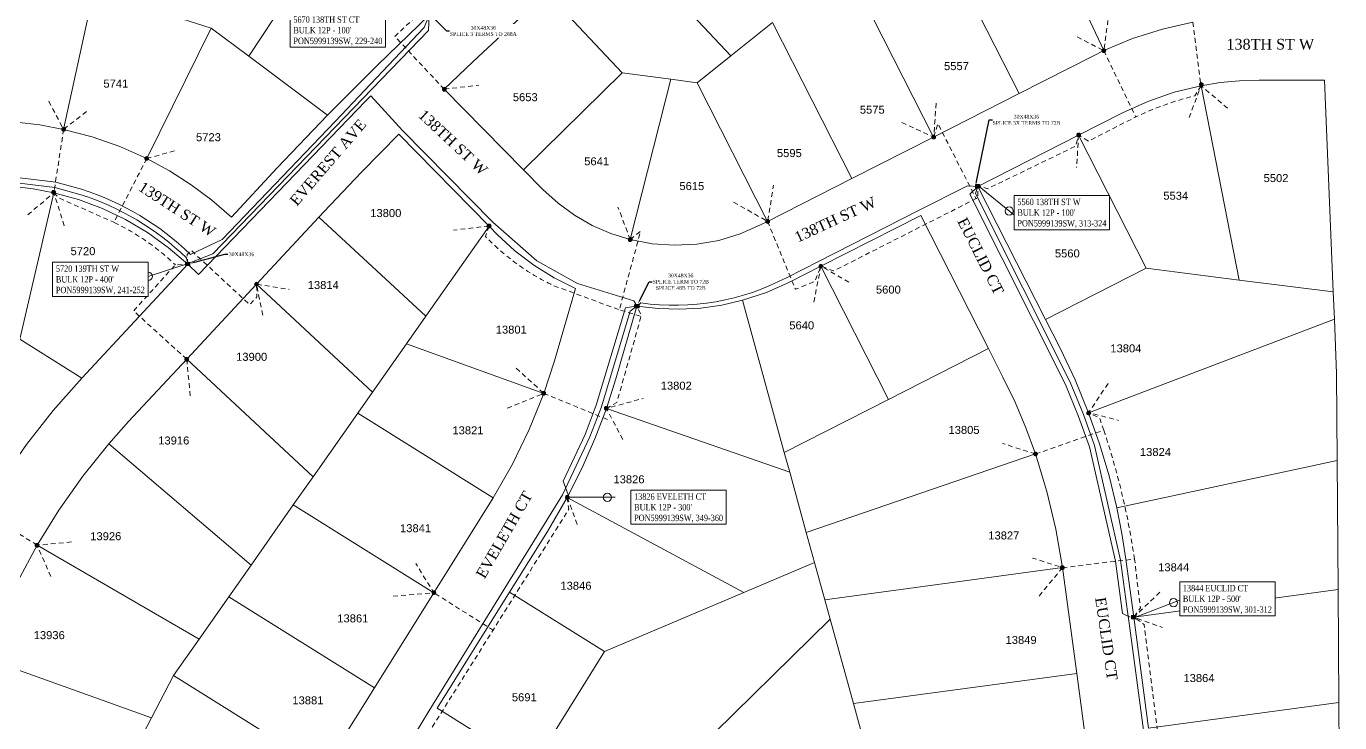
# Model space of a CAD drawing. Header units: feet. Extents: x 865220 to 2843873, y -2240498 to 972474.
# Drawn here: x 2837220 to 2838451, y 966491 to 967143 of the extents above; entities that cross this region are included whole.
import ezdxf
from ezdxf import colors
from ezdxf.entities.mleader import LeaderData, LeaderLine
from ezdxf.enums import TextEntityAlignment as Align
from ezdxf.lldxf.tags import DXFTag
from ezdxf.math import Vec2, Vec3

# ---------------------------------------------------------------- set-up
doc = ezdxf.new("R2010")
doc.units = ezdxf.units.FT
doc.header["$LTSCALE"] = 0.015
doc.header["$MEASUREMENT"] = 0
doc.linetypes.add('DASHED', pattern=[5, 3, -2])
doc.layers.get('0').update_dxf_attribs({"lineweight": 5})
for name, color, linetype, lineweight in [('144B', 112, '144B', 5), ('288A', 112, '288A', 5), ('48B', 112, '48B', 5), ('Dakota County Addresses', 7, 'Continuous', 5), ('Dakota County Parcels', 7, 'Continuous', 5), ('DETAIL', 7, 'Continuous', 5), ('DROP BURIED', 7, 'DASHED', 5), ('RUNNING LINE (UNDERGROUND)', 10, 'Continuous', 5), ('STREET NAME', 7, 'Continuous', 5), ('TAIL', 1, 'MST', 5), ('TELEPHONE STRUCT-PROP', 6, 'Continuous', 5), ('TERMINALS', 7, 'Continuous', 5)]:
    doc.layers.add(name, color=color, linetype=linetype, lineweight=lineweight)
doc.styles.add('Dimensions 100', font='arial.ttf')
doc.styles.add('Line', font='txt.shx', dxfattribs={"height": 3})
doc.styles.add('SIMPLEX', font='times.ttf', dxfattribs={"width": 0.8})
doc.styles.get("Standard").update_dxf_attribs({"font": 'times.ttf'})
doc.styles.add('Utilities', font='arial.ttf', dxfattribs={"height": 2.5})
tags = doc.linetypes.add('144B', pattern='A,80,-5,["144B",Line,S=1.5,R=0,X=0,Y=-1.5],-24', length=109).pattern_tags.tags
tags[6] = DXFTag(74, 10)
tags = doc.linetypes.add('288A', pattern='A,80,-5,["288A",Line,S=1.5,R=0,X=0,Y=-1.5],-24', length=109).pattern_tags.tags
tags[6] = DXFTag(74, 10)
tags = doc.linetypes.add('48B', pattern='A,80,-5,["48B",Line,S=1.5,R=0,X=0,Y=-1.5],-20', length=105).pattern_tags.tags
tags[6] = DXFTag(74, 10)
tags = doc.linetypes.add('MST', pattern='A,5,-5,5,-5,["TAIL",Line,S=1.5,R=0,X=0,Y=-1.5],-20', length=40).pattern_tags.tags
tags[10] = DXFTag(74, 10)

# ---------------------------------------------------------------- blocks, each defined once
blk = doc.blocks.new('ACMAP_ANN_TEMPLATE_Dakota County Addresses')
at = {"layer": 'Dakota County Addresses', "style": 'Dimensions 100'}
blk.add_attdef('DakotaCountyAddress', text='', height=50, dxfattribs=at).set_placement((0, 0), align=Align.CENTER)
blk = doc.blocks.new('NEW HH')
at = {"ltscale": 40, "true_color": 0xffffff}
h = blk.add_hatch(color=7, dxfattribs=at)
h.dxf.hatch_style = 1
h.paths.add_polyline_path([(-0.061, -0.031, 0.414214), (-0.046, -0.046), (0.046, -0.046, 0.414214), (0.061, -0.031), (0.061, 0.031, 0.414214), (0.046, 0.046), (-0.046, 0.046, 0.414214), (-0.061, 0.031)])
at = {"layer": 'RUNNING LINE (UNDERGROUND)', "color": 6, "lineweight": 0, "const_width": 0.005, "flags": 128}
blk.add_lwpolyline([(-0.061, 0.031), (-0.061, -0.031, 0.414214), (-0.046, -0.046), (0.046, -0.046, 0.414214), (0.061, -0.031), (0.061, 0.031, 0.414214), (0.046, 0.046), (-0.046, 0.046, 0.414214)], format="xyb", close=True, dxfattribs=at)
at = {"layer": 'TELEPHONE STRUCT-PROP', "color": 18, "true_color": 0x000000, "style": 'Utilities'}
blk.add_text('HH', height=0.05, dxfattribs=at).set_placement((0, 0), align=Align.MIDDLE_CENTER)
blk = doc.blocks.new('Proposed FlowerPot')
at = {"ltscale": 100, "true_color": 0xffffff}
h = blk.add_hatch(color=7, dxfattribs=at)
h.dxf.hatch_style = 1
h.paths.add_polyline_path([(0, 0.06, 0.414214), (-0.06, 0, 0.414214), (0, -0.06, 0.414214), (0.06, 0, 0.414214)])
at = {"ltscale": 100}
blk.add_circle((0, 0), 0.0604, dxfattribs=at)
at = {"layer": 'RUNNING LINE (UNDERGROUND)', "color": 6, "lineweight": 0, "const_width": 0.00907, "flags": 128}
blk.add_lwpolyline([(-0.06, 0, -0.414214), (0, 0.06, -0.414214), (0.06, 0, -0.414214), (0, -0.06, -0.414214), (-0.06, 0)], format="xyb", dxfattribs=at)
at = {"color": 18, "linetype": 'ByBlock', "lineweight": -2, "ltscale": 100, "true_color": 0x000000, "style": 'Dimensions 100'}
blk.add_text('F', height=0.0744, dxfattribs=at).set_placement((-0.029, -0.037))
blk = doc.blocks.new('TERMINAL')
at = {"ltscale": 0.5, "flags": 128}
blk.add_lwpolyline([(-0.1, -0.6), (-0.1, 44.8)], dxfattribs=at)
at = {"ltscale": 0.5}
blk.add_circle((-0.1, 37.6), 3.83, dxfattribs=at)

msp = doc.modelspace()

# ---------------------------------------------------------------- linework, layer by layer
at = {"layer": '144B', "lineweight": 5, "ltscale": 100, "flags": 128}
msp.add_lwpolyline([(2835950, 966517.9), (2835941, 966513.2), (2835940.5, 966326.3), (2836132.7, 966324.4), (2836143.7, 966318), (2836154.6, 966324.3), (2836489.2, 966324), (2836493.6, 966319), (2836499.7, 966324.6), (2836552.7, 966329.1), (2836579.1, 966334.7, 0.113758), (2836720.2, 966407, 0.111719), (2836814.4, 966531.3, 0.088552), (2836844.9, 966651.4), (2836846, 966687.5), (2836846.6, 966773.5), (2836848.2, 966848.9, -0.360971), (2837002.7, 967001), (2837022.9, 967001.9), (2837133, 967000.4), (2837187.3, 966999.7), (2837246.6, 966992.4), (2837270.2, 966985.9, -0.117073), (2837370, 966926.4), (2837371.3, 966920.7), (2837381.2, 966911), (2837538, 967073.7), (2837542.9, 967078.4), (2837572.4, 967045.9), (2837657, 966959.9), (2837698.4, 966923.8), (2837736.6, 966902.6), (2837789.4, 966886.1), (2837792.3, 966881), (2837795.7, 966884.3, 0.158222), (2837932.9, 966908.2), (2837962.3, 966923.2), (2838055.9, 966970.8), (2838101.9, 966994.1), (2838111.6, 966993.5), (2838110.7, 966990.7)], format="xyb", dxfattribs=at)
at = {"layer": '288A', "lineweight": 5, "ltscale": 100, "flags": 128}
msp.add_lwpolyline([(2835952.3, 966513.4), (2835946, 966510.2), (2835945.5, 966331.2), (2836134.1, 966329.4), (2836143.7, 966323.8), (2836153.3, 966329.3), (2836491.4, 966329), (2836494, 966326.2), (2836497.5, 966329.5), (2836551.9, 966334.1), (2836578, 966339.6, 0.113689), (2836717, 966410.8, 0.111719), (2836809.8, 966533.4, 0.088473), (2836839.9, 966651.6), (2836841, 966687.6), (2836841.6, 966773.6), (2836843.2, 966849.2, -0.361449), (2837002.3, 967006), (2837022.8, 967006.9), (2837133.1, 967005.4), (2837187.6, 967004.7), (2837247.6, 966997.4), (2837271.6, 966990.7, -0.117554), (2837373.7, 966929.7), (2837403.3, 966943.6), (2837509.3, 967054.3), (2837592.9, 967142.3), (2837597.4, 967153.8), (2837605.1, 967154.5), (2837837.4, 967373.1), (2837837.9, 967379.8), (2837846.2, 967380.8), (2837885.1, 967417.2), (2837983.4, 967509.6), (2838085.4, 967605.1), (2838086.3, 967613.3), (2838095.6, 967616), (2838129.2, 967656, 0.097233), (2838169.9, 967752.9), (2838178.7, 967813.7), (2838184.1, 967842.2), (2838198.9, 967898.5), (2838212.2, 967935.6), (2838276.4, 968072.1), (2838270.3, 968077.7)], format="xyb", dxfattribs=at)
at = {"layer": '48B', "lineweight": 5, "ltscale": 100, "flags": 128}
msp.add_lwpolyline([(2837573.2, 966453.7), (2837572.4, 966461.2), (2837600.7, 966507.2), (2837722.5, 966704.4), (2837748.1, 966758.9), (2837758.8, 966787), (2837785.8, 966876.6), (2837792.2, 966881.1)], dxfattribs=at)
at = {"layer": 'Dakota County Parcels', "lineweight": 5}
for p, q in [((2838136.2, 967320.1), (2838229.7, 967120.7)), ((2838059.6, 967259), (2838150.4, 967080.5)), ((2837428.5, 967115.4), (2837504.8, 967231.6)), ((2837769.7, 967233.3), (2837880.1, 967115.8)), ((2837987.8, 967201.7), (2838070.2, 967039.7)), ((2837254.9, 967046.9), (2837283.3, 967177.2)), ((2837638.5, 967110.1), (2837707.7, 967175.1)), ((2837707.7, 967175.1), (2837778.4, 967100)), ((2837332.7, 967019.6), (2837393.3, 967141.7)), ((2837365.7, 967150.6), (2837393.3, 967141.7)), ((2837393.3, 967141.7), (2837428.5, 967115.4)), ((2837880.1, 967115.8), (2837919.2, 967147)), ((2837919.2, 967147), (2837993.5, 967000.8)), ((2837848.5, 967090.6), (2837880.1, 967115.8)), ((2838150.4, 967080.5), (2838219.9, 967115.9)), ((2838229.7, 967120.7), (2838219.9, 967115.9)), ((2837428.5, 967115.4), (2837502.2, 967060.3)), ((2837638.5, 967110.1), (2837611.6, 967084.5)), ((2837685.9, 967009), (2837778.4, 967100)), ((2837778.4, 967100), (2837823.9, 967093.9)), ((2837785.9, 966943.6), (2837823.9, 967093.9)), ((2837823.9, 967093.9), (2837848.5, 967090.6)), ((2838375.3, 967093.1), (2838436.4, 967093)), ((2838444.7, 966894.5), (2838436.4, 967093)), ((2837611.6, 967084.5), (2837685.9, 967009)), ((2837848.5, 967090.6), (2837914.6, 966960.6)), ((2838070.2, 967039.7), (2838150.4, 967080.5)), ((2838356.5, 966905.7), (2838320.8, 967087.8)), ((2837502.2, 967060.3), (2837455.1, 967010.7)), ((2838206.1, 967041.6), (2838247.1, 967062.4)), ((2837568.9, 967042.4), (2837653.6, 966956.3)), ((2837993.5, 967000.8), (2838070.2, 967039.7)), ((2838111.6, 966993.5), (2838206.1, 967041.6)), ((2838269.5, 966916.8), (2838206.1, 967041.6)), ((2837412.1, 966964.6), (2837455.1, 967010.7)), ((2837685.9, 967009), (2837704.1, 966990.5)), ((2837914.6, 966960.6), (2837993.5, 967000.8)), ((2838111.6, 966993.5), (2838175.1, 966868.7)), ((2837213.8, 966850.4), (2837245.7, 966987.5)), ((2837494.2, 966964.7), (2837499, 966969.9)), ((2837435.6, 966901.8), (2837494.2, 966964.7)), ((2837494.2, 966964.7), (2837594.2, 966871.7)), ((2837594.2, 966871.7), (2837653.6, 966956.3)), ((2837653.6, 966956.3), (2837661.3, 966948.4)), ((2837907.9, 966957.3), (2837914.6, 966960.6)), ((2837964.5, 966918.7), (2838058.1, 966966.3)), ((2838058.1, 966966.3), (2838121.6, 966841.5)), ((2837271.8, 966813.8), (2837371.3, 966920.7)), ((2837935.1, 966903.8), (2837964.5, 966918.7)), ((2837964.5, 966918.7), (2838028, 966793.9)), ((2838175.1, 966868.7), (2838269.5, 966916.8)), ((2838269.5, 966916.8), (2838356.5, 966905.7)), ((2837370.2, 966831.5), (2837435.6, 966901.8)), ((2837435.6, 966901.8), (2837544.3, 966800.6)), ((2837714.8, 966829.9), (2837734.6, 966897.9)), ((2838356.5, 966905.7), (2838444.7, 966894.5)), ((2838445.8, 966869), (2838444.7, 966894.5)), ((2837891, 966886.7), (2837930.2, 966744.2)), ((2837576.1, 966845.9), (2837594.2, 966871.7)), ((2837772.3, 966813), (2837792.2, 966881.1)), ((2838175.1, 966868.7), (2838188.7, 966842)), ((2838215.5, 966781.4), (2838445.8, 966869)), ((2838447.9, 966818.2), (2838445.8, 966869)), ((2837213.8, 966850.4), (2837271.8, 966813.8)), ((2837544.3, 966800.6), (2837576.1, 966845.9)), ((2837576.1, 966845.9), (2837704.8, 966799.5)), ((2838028, 966793.9), (2838121.6, 966841.5)), ((2838121.6, 966841.5), (2838135.2, 966814.8)), ((2837315.7, 966773), (2837370.2, 966831.5)), ((2837370.2, 966831.5), (2837488.6, 966721.3)), ((2837704.8, 966799.5), (2837714.8, 966829.9)), ((2837763.5, 966785.4), (2837772.3, 966813)), ((2838448.5, 966736.7), (2838447.9, 966818.2)), ((2837530.5, 966781), (2837544.3, 966800.6)), ((2837763.5, 966785.4), (2837935.3, 966725.6)), ((2837930.2, 966744.2), (2838028, 966793.9)), ((2837315.7, 966773), (2837297.3, 966752.3)), ((2837488.6, 966721.3), (2837530.5, 966781)), ((2837530.5, 966781), (2837657.4, 966701.7)), ((2837297.3, 966752.3), (2837430.5, 966638.6)), ((2837930.2, 966744.2), (2837935.3, 966725.6)), ((2837950.9, 966669), (2838165.7, 966742.7)), ((2838242, 966692.1), (2838448.5, 966736.7)), ((2838449.3, 966615.6), (2838448.5, 966736.7)), ((2837935.3, 966725.6), (2837950.9, 966669)), ((2837470.1, 966694.9), (2837488.6, 966721.3)), ((2837601.8, 966612.7), (2837657.4, 966701.7)), ((2837708.3, 966670), (2837726.9, 966702)), ((2837726.9, 966702), (2837892.3, 966613)), ((2837430.5, 966638.6), (2837470.1, 966694.9)), ((2837470.1, 966694.9), (2837601.8, 966612.7)), ((2837672.8, 966613.1), (2837708.3, 966670)), ((2837950.9, 966669), (2837958.6, 966641.1)), ((2837230, 966657.2), (2837381.8, 966569.3)), ((2837409.6, 966608.9), (2837430.5, 966638.6)), ((2837892.3, 966613), (2837958.6, 966641.1)), ((2837958.6, 966641.1), (2837968.2, 966606.1)), ((2837968.2, 966606.1), (2838190.9, 966636.2)), ((2838190.9, 966636.2), (2838204.3, 966537.1)), ((2838250.3, 966644.2), (2838257.7, 966589.7)), ((2837546.2, 966523.6), (2837601.8, 966612.7)), ((2837605, 966504.6), (2837672.8, 966613.1)), ((2837672.8, 966613.1), (2837761.8, 966557.5)), ((2837761.8, 966557.5), (2837892.3, 966613)), ((2838257.7, 966589.7), (2838449.3, 966615.6)), ((2838450.1, 966509.8), (2838449.3, 966615.6)), ((2837381.8, 966569.3), (2837409.6, 966608.9)), ((2837409.6, 966608.9), (2837546.2, 966523.6)), ((2837968.2, 966606.1), (2837973.2, 966587.9)), ((2837771.9, 966390.2), (2837973.2, 966587.9)), ((2837973.2, 966587.9), (2837995, 966508.8)), ((2838257.7, 966589.7), (2838271.7, 966485.7)), ((2837357.8, 966535.2), (2837381.8, 966569.3)), ((2837181, 966551.5), (2837337.2, 966495.6)), ((2837761.8, 966557.5), (2837694, 966449)), ((2837337.2, 966495.6), (2837357.8, 966535.2)), ((2837357.8, 966535.2), (2837498.5, 966447.3)), ((2837995, 966508.8), (2838204.3, 966537.1)), ((2838204.3, 966537.1), (2838217.7, 966437.7)), ((2837498.5, 966447.3), (2837546.2, 966523.6)), ((2837605, 966504.6), (2837694, 966449)), ((2837995, 966508.8), (2838021.8, 966411.3)), ((2838271.7, 966485.7), (2838450.1, 966509.8)), ((2838450.8, 966409), (2838450.1, 966509.8)), ((2837318, 966458.7), (2837337.2, 966495.6))]:
    msp.add_line(p, q, dxfattribs=at)
for points in [[(2837597.4, 967153.8), (2837549.4, 967107.5), (2837502.2, 967060.3)], [(2838313.2, 967147.4), (2838284.6, 967140.9), (2838256.7, 967132), (2838229.7, 967120.7)], [(2838375.3, 967093.1), (2838357, 967092.5), (2838338.8, 967090.7), (2838320.8, 967087.8)], [(2838320.8, 967087.8), (2838295.5, 967081.6), (2838270.8, 967073.1), (2838247.1, 967062.4)], [(2837254.9, 967046.9), (2837232.7, 967051), (2837210.3, 967053.6), (2837187.8, 967054.6)], [(2837332.7, 967019.6), (2837307.5, 967030.8), (2837281.5, 967040), (2837254.9, 967046.9)], [(2837568.9, 967042.4), (2837533.6, 967006.4), (2837499, 966969.9)], [(2837412.1, 966964.6), (2837393.8, 966980.5), (2837374.4, 966995), (2837354, 967008), (2837332.7, 967019.6)], [(2837245.7, 966987.5), (2837226.3, 966991.3), (2837206.7, 966993.7), (2837186.9, 966994.7)], [(2837371.3, 966920.7), (2837353, 966936.3), (2837333.5, 966950.2), (2837312.8, 966962.3), (2837291.2, 966972.7), (2837268.8, 966981.1), (2837245.7, 966987.5)], [(2837704.1, 966990.5), (2837718.2, 966977.6), (2837733.6, 966966.4), (2837750.2, 966956.9), (2837767.7, 966949.3), (2837785.9, 966943.6)], [(2837785.9, 966943.6), (2837806.4, 966939.7), (2837827.3, 966938.3), (2837848.2, 966939.4), (2837868.8, 966942.9), (2837888.8, 966948.9), (2837907.9, 966957.3)], [(2837661.3, 966948.4), (2837677.7, 966933.2), (2837695.6, 966919.7), (2837714.6, 966907.9), (2837734.6, 966897.9)], [(2837891, 966886.7), (2837913.5, 966894.1), (2837935.1, 966903.8)], [(2837792.2, 966881.1), (2837812, 966878.9), (2837832, 966878.3), (2837851.9, 966879.4), (2837871.6, 966882.2), (2837891, 966886.7)], [(2838215.5, 966781.4), (2838202.9, 966812.1), (2838188.7, 966842)], [(2837271.8, 966813.8), (2837245.1, 966783.4), (2837220.2, 966751.5), (2837197.1, 966718.3)], [(2838165.7, 966742.7), (2838156.7, 966767.2), (2838146.5, 966791.2), (2838135.2, 966814.8)], [(2837657.4, 966701.7), (2837675.5, 966733.2), (2837691.3, 966765.8), (2837704.8, 966799.5)], [(2837726.9, 966702), (2837740.5, 966729.2), (2837752.7, 966757), (2837763.5, 966785.4)], [(2838242, 966692.1), (2838234.6, 966722.3), (2838225.8, 966752.1), (2838215.5, 966781.4)], [(2837297.3, 966752.3), (2837273, 966722), (2837250.5, 966690.2), (2837230, 966657.2)], [(2838190.9, 966636.2), (2838184.8, 966672.2), (2838176.4, 966707.7), (2838165.7, 966742.7)], [(2838250.3, 966644.2), (2838246.6, 966668.2), (2838242, 966692.1)], [(2837230, 966657.2), (2837211.6, 966623), (2837195.2, 966587.7), (2837181, 966551.5)]]:
    msp.add_lwpolyline(points, dxfattribs=at)
at = {"layer": 'DROP BURIED', "lineweight": 5, "ltscale": 100, "flags": 128}
for points in [[(2837611.6, 967084.5), (2837565.3, 967134), (2837586.4, 967153.8), (2837597.4, 967153.8)], [(2838204.7, 967133.6), (2838229.7, 967120.7), (2838233.6, 967148.8)], [(2838313.2, 967147.4), (2838320.8, 967087.8)], [(2838229.7, 967120.7), (2838259.7, 967058.4)], [(2837611.6, 967084.5), (2837644.1, 967088.4)], [(2838309.7, 967057.9), (2838320.8, 967087.8), (2838345.7, 967066.7)], [(2837240.9, 967073.2), (2837254.9, 967046.9), (2837278.5, 967065.3)], [(2838040.3, 967053.2), (2838070.2, 967039.7), (2838072.8, 967072.6)], [(2837254.9, 967046.9), (2837245.7, 966987.5)], [(2838070.2, 967039.7), (2838074.2, 967052.4), (2838110, 966981.9)], [(2838206.1, 967041.6), (2838204.2, 967011)], [(2837332.7, 967019.6), (2837361.4, 967027.5)], [(2837882.8, 966978.8), (2837914.6, 966960.6), (2837920.2, 966994.5)], [(2837914.6, 966960.6), (2837940.7, 966897), (2837959.1, 966904.5), (2837964.5, 966918.7), (2837976.4, 966914.2), (2838111.8, 966982.9), (2838111.6, 966993.5)], [(2837221.4, 966966.8), (2837245.7, 966987.5), (2837255.5, 966956.6)], [(2837245.7, 966987.5), (2837250.4, 966982.6), (2837302, 966959.8)], [(2837785.9, 966943.6), (2837774.4, 966974)], [(2837653.6, 966956.3), (2837620.4, 966952.5)], [(2837785.9, 966943.6), (2837795.6, 966951.4), (2837775.6, 966877.7), (2837796.1, 966871.8)], [(2837371.3, 966920.7), (2837370.6, 966929.6), (2837374.5, 966933.4), (2837429.2, 966882.6), (2837436, 966889.9), (2837435.6, 966901.8)], [(2837370.2, 966831.5), (2837320.4, 966876.8), (2837359.6, 966919.9), (2837371.3, 966920.7)], [(2837958, 966885.1), (2837964.5, 966918.7), (2837992.2, 966902.8)], [(2837441.5, 966872.9), (2837435.6, 966901.8), (2837466.3, 966896.9)], [(2837763.5, 966785.4), (2837773.3, 966791), (2837796.2, 966872.2), (2837792.2, 966881.1)], [(2837370.2, 966831.5), (2837373.6, 966796.9)], [(2837670.6, 966785.5), (2837704.8, 966799.5), (2837677.6, 966824.4)], [(2838233.7, 966808.6), (2838215.5, 966781.4), (2838243.5, 966774.2)], [(2837704.8, 966799.5), (2837766.5, 966774.2)], [(2837779, 966756.3), (2837763.5, 966785.4), (2837798, 966794.8)], [(2838165.7, 966742.7), (2838229.7, 966765), (2838225.7, 966776.4), (2838215.5, 966781.4)], [(2838165.7, 966742.7), (2838134.6, 966752.6)], [(2837726.9, 966702), (2837728.3, 966690.9), (2837573.2, 966443.5)], [(2837726.9, 966702), (2837737.2, 966673.9)], [(2837230, 966657.2), (2837173.9, 966692.8)], [(2837242.9, 966627.9), (2837230, 966657.2), (2837263.4, 966660.4)], [(2837563.7, 966609.4), (2837601.8, 966612.7), (2837584.9, 966640.1)], [(2838169.1, 966609.6), (2838190.9, 966636.2), (2838162.9, 966645.2)], [(2838190.9, 966636.2), (2838258.5, 966644.3), (2838264, 966598.4), (2838257.7, 966589.7)], [(2837657.7, 966577.4), (2837601.8, 966612.7)], [(2838282.3, 966613.1), (2838257.7, 966589.7), (2838284.8, 966580)], [(2838217.7, 966437.7), (2838284.6, 966446.1), (2838267.4, 966583), (2838257.7, 966589.7)]]:
    msp.add_lwpolyline(points, dxfattribs=at)
for points in [[(2837332.7, 967019.6), (2837302, 966959.8, -0.077825), (2837359.6, 966919.9)], [(2837653.6, 966956.3), (2837650.1, 966946.6, 0.089464), (2837713.7, 966900.6), (2837775.6, 966877.7)], [(2838229.7, 966765, -0.043597), (2838258.5, 966644.3)]]:
    msp.add_lwpolyline(points, format="xyb", dxfattribs=at)
at = {"layer": 'TAIL', "lineweight": 5, "ltscale": 100, "flags": 128}
for points in [[(2838111.5, 966993.3), (2838104, 966986.3), (2838193.8, 966807.9), (2838206.1, 966777.9), (2838216.2, 966749.3), (2838240.5, 966642.4), (2838247.2, 966593.1), (2838254.3, 966589.7)], [(2838111.5, 966993.3), (2838109.4, 966986.7), (2838198.3, 966810), (2838210.8, 966779.6), (2838221, 966750.7), (2838245.4, 966643.3), (2838251.9, 966595.1), (2838253.6, 966584.2), (2838280.1, 966386), (2838286.3, 966332.7), (2838289.3, 966289.1), (2838289.8, 966273.9), (2838292.3, 966194.6), (2838297.3, 966189.1)], [(2837728.7, 966702), (2837722.9, 966717.1), (2837743.5, 966760.9), (2837754, 966788.6), (2837781.5, 966879.7), (2837791.1, 966881.2)]]:
    msp.add_lwpolyline(points, dxfattribs=at)

# ---------------------------------------------------------------- block references
at = {"lineweight": 5}
for name, p, xscale, yscale, zscale in [('Proposed FlowerPot', (2838229.7, 967120.7), 30, 30, 30), ('Proposed FlowerPot', (2837611.6, 967084.5), 30, 30, 30), ('Proposed FlowerPot', (2838321, 967088.9), 30, 30, 30), ('Proposed FlowerPot', (2837254.9, 967046.9), 30, 30, 30), ('Proposed FlowerPot', (2838206.1, 967041.6), 30, 30, 30), ('Proposed FlowerPot', (2838070.2, 967039.7), 30, 30, 30), ('Proposed FlowerPot', (2837332.7, 967019.6), 30, 30, 30), ('NEW HH', (2838111.5, 966993.6), 40, 40, 40), ('Proposed FlowerPot', (2837245.6, 966987.9), 30, 30, 30), ('Proposed FlowerPot', (2837653.6, 966956.3), 30, 30, 30), ('Proposed FlowerPot', (2837914.6, 966960.6), 30, 30, 30), ('Proposed FlowerPot', (2837785.9, 966943.6), 30, 30, 30), ('NEW HH', (2837371.2, 966920.8), 40, 40, 40), ('Proposed FlowerPot', (2837964.5, 966918.7), 30, 30, 30), ('Proposed FlowerPot', (2837435.6, 966901.8), 30, 30, 30), ('NEW HH', (2837792.1, 966881.2), 40, 40, 40), ('Proposed FlowerPot', (2837370.2, 966831.5), 30, 30, 30), ('Proposed FlowerPot', (2837704.8, 966799.5), 30, 30, 30), ('Proposed FlowerPot', (2837763.5, 966785.4), 30, 30, 30), ('Proposed FlowerPot', (2838215.6, 966781), 30, 30, 30), ('Proposed FlowerPot', (2838165.7, 966742.7), 30, 30, 30), ('Proposed FlowerPot', (2837726.9, 966702), 30, 30, 30), ('Proposed FlowerPot', (2837230, 966657.2), 30, 30, 30), ('Proposed FlowerPot', (2838190.9, 966636.2), 30, 30, 30), ('Proposed FlowerPot', (2837601.8, 966612.7), 30, 30, 30), ('NEW HH', (2838257.6, 966589.8), 40, 40, 40)]:
    msp.add_blockref(name, p, dxfattribs=dict(at, xscale=xscale, yscale=yscale, zscale=zscale))
at = {"layer": 'Dakota County Addresses', "lineweight": 5, "xscale": 0.15, "yscale": 0.15, "zscale": 0.15}
for p, values in [((2838091.6, 967102.4), {'DakotaCountyAddress': '5557'}), ((2837303.8, 967086), {'DakotaCountyAddress': '5741'}), ((2837687.5, 967073.3), {'DakotaCountyAddress': '5653'}), ((2838012.7, 967061.6), {'DakotaCountyAddress': '5575'}), ((2837390.6, 967035.8), {'DakotaCountyAddress': '5723'}), ((2837754.4, 967013.2), {'DakotaCountyAddress': '5641'}), ((2837935, 967020.9), {'DakotaCountyAddress': '5595'}), ((2838391.1, 966997.5), {'DakotaCountyAddress': '5502'}), ((2837843.6, 966990), {'DakotaCountyAddress': '5615'}), ((2838297.1, 966981), {'DakotaCountyAddress': '5534'}), ((2837556.8, 966964.7), {'DakotaCountyAddress': '13800'}), ((2837273, 966929), {'DakotaCountyAddress': '5720'}), ((2838195.5, 966926.9), {'DakotaCountyAddress': '5560'}), ((2837498.2, 966897.3), {'DakotaCountyAddress': '13814'}), ((2838027.8, 966893), {'DakotaCountyAddress': '5600'}), ((2837674.4, 966855.5), {'DakotaCountyAddress': '13801'}), ((2837946.6, 966859.5), {'DakotaCountyAddress': '5640'}), ((2838250.4, 966837.9), {'DakotaCountyAddress': '13804'}), ((2837431.1, 966830), {'DakotaCountyAddress': '13900'}), ((2837829, 966803), {'DakotaCountyAddress': '13802'}), ((2837358.1, 966751.6), {'DakotaCountyAddress': '13916'}), ((2837633.8, 966761.1), {'DakotaCountyAddress': '13821'}), ((2838098.7, 966761.5), {'DakotaCountyAddress': '13805'}), ((2838278.1, 966740.8), {'DakotaCountyAddress': '13824'}), ((2837784.7, 966715.2), {'DakotaCountyAddress': '13826'}), ((2837584.7, 966669.4), {'DakotaCountyAddress': '13841'}), ((2837294.4, 966661.9), {'DakotaCountyAddress': '13926'}), ((2838136, 966662.6), {'DakotaCountyAddress': '13827'}), ((2838295.2, 966632.8), {'DakotaCountyAddress': '13844'}), ((2837735, 966615.5), {'DakotaCountyAddress': '13846'}), ((2837525.9, 966584.9), {'DakotaCountyAddress': '13861'}), ((2837241.4, 966569.2), {'DakotaCountyAddress': '13936'}), ((2838152.2, 966564.7), {'DakotaCountyAddress': '13849'}), ((2838318.9, 966529), {'DakotaCountyAddress': '13864'}), ((2837483.8, 966508.1), {'DakotaCountyAddress': '13881'}), ((2837686.6, 966511), {'DakotaCountyAddress': '5691'})]:
    msp.add_blockref('ACMAP_ANN_TEMPLATE_Dakota County Addresses', p, dxfattribs=at).add_auto_attribs(values)
at = {"layer": 'TERMINALS', "lineweight": 5, "ltscale": 0.5}
for p, rotation in [((2838111.8, 966994), 230.8066207313038), ((2837370, 966920.7), 107.7827511558291), ((2837726.9, 966702), 270), ((2838259.9, 966589.8), 290.970077701472)]:
    msp.add_blockref('TERMINAL', p, dxfattribs=dict(at, rotation=rotation))

# ---------------------------------------------------------------- texts
at = {"layer": 'STREET NAME', "lineweight": 5, "ltscale": 40, "insert": (2838344.6, 967131.7), "char_height": 10, "attachment_point": 1}
msp.add_mtext('138TH ST W', dxfattribs=at)
at = {"layer": 'STREET NAME', "lineweight": 5, "ltscale": 40, "char_height": 10, "attachment_point": 1}
for s, insert, rotation in [('EVEREST AVE', (2837465.9, 966980.9), 49.3822), ('138TH ST W', (2837593.2, 967066.5), 316.88), ('139TH ST W', (2837329.5, 966998.7), 326.9949), ('138TH ST W', (2837938.6, 966949.7), 24.8265), ('EUCLID CT', (2838101.1, 966965.4), 296.8325), ('EVELETH CT', (2837640.7, 966630.1), 60.0772), ('EUCLID CT', (2838231.4, 966609.2), 278.4041)]:
    msp.add_mtext(s, dxfattribs=dict(at, insert=insert, rotation=rotation))

# ---------------------------------------------------------------- next in the draw order: texts
at = {"layer": 'TERMINALS', "lineweight": 5, "ltscale": 0.5, "char_height": 6, "attachment_point": 1, "style": 'SIMPLEX', "bg_fill": 19, "box_fill_scale": 1.5, "bg_fill_color": 256, "bg_fill_transparency": 0}
for s, insert in [("5670 138TH ST CT\\PBULK 12P - 100'\\PPON5999139SW, 229-240", (2837470.2, 967152.8)), ("5560 138TH ST W\\PBULK 12P - 100'\\PPON5999139SW, 313-324", (2838148.7, 966981.9)), ("5720 139TH ST W\\PBULK 12P - 400'\\PPON5999139SW, 241-252", (2837247.6, 966919.4)), ("13826 EVELETH CT\\PBULK 12P - 300'\\PPON5999139SW, 349-360", (2837789.5, 966705.8)), ("13844 EUCLID CT\\PBULK 12P - 500'\\PPON5999139SW, 301-312", (2838303.8, 966620))]:
    msp.add_mtext(s, dxfattribs=dict(at, insert=insert))

# ---------------------------------------------------------------- next in the draw order: leaders
at = {"layer": 'DETAIL', "lineweight": 5, "ltscale": 5}
ml = msp.add_multileader_mtext('Standard', dxfattribs=at)
ml.set_content('30X48X36\\PSPLICE 3 TERMS TO 288A', color=256)
ml.set_leader_properties()
ml.build(insert=Vec2(0, 0))
ml.multileader.update_dxf_attribs({"has_text_frame": 1, "text_left_attachment_type": 2, "text_right_attachment_type": 2, "dogleg_length": 3})
ctx = ml.context
ctx.base_point, ctx.char_height, ctx.landing_gap_size, ctx.plane_origin = Vec3(2837616.6, 967139.1), 3.5, 1.5, Vec3(2837691.8, 967155.9)
ctx.left_attachment, ctx.right_attachment, ctx.text_align_type = 2, 2, 1
notes = []
notes.append((ctx, [(1, (1, 1, 0), (2837613.6, 967139.1), (1, 0), 3, [(0, [(2837600.2, 967152.7)], 0, [])])]))
ctx.mtext.insert, ctx.mtext.alignment, ctx.mtext.flow_direction = Vec3(2837648.2, 967143.8), 2, 5
ctx.mtext.has_bg_fill, ctx.mtext.bg_color, ctx.mtext.bg_scale_factor, ctx.mtext.bg_transparency, ctx.mtext.use_window_bg_color = 1, -1027028792, 1.5, 0, 1
ml = msp.add_multileader_mtext('Standard', dxfattribs=at)
ml.set_content('30X48X36\\PSPLICE 3X TERMS TO 72B', color=256)
ml.set_leader_properties()
ml.build(insert=Vec2(0, 0))
ml.multileader.update_dxf_attribs({"has_text_frame": 1, "text_left_attachment_type": 2, "text_right_attachment_type": 2, "dogleg_length": 3})
ctx = ml.context
ctx.base_point, ctx.char_height, ctx.landing_gap_size, ctx.plane_origin = Vec3(2838125.3, 967055.8), 3.5, 1.5, Vec3(2838133.8, 967027.2)
ctx.left_attachment, ctx.right_attachment, ctx.text_align_type = 2, 2, 1
notes.append((ctx, [(1, (1, 1, 0), (2838122.3, 967055.8), (1, 0), 3, [(0, [(2838109.5, 966994.2)], 0, [])])]))
ctx.mtext.insert, ctx.mtext.alignment, ctx.mtext.flow_direction = Vec3(2838157.2, 967060.5), 2, 5
ctx.mtext.has_bg_fill, ctx.mtext.bg_color, ctx.mtext.bg_scale_factor, ctx.mtext.bg_transparency, ctx.mtext.use_window_bg_color = 1, -1027028792, 1.5, 0, 1
ml = msp.add_multileader_mtext('Standard', dxfattribs=at)
ml.set_content('30X48X36', color=256)
ml.set_leader_properties()
ml.build(insert=Vec2(0, 0))
ml.multileader.update_dxf_attribs({"has_text_frame": 1, "text_left_attachment_type": 2, "text_right_attachment_type": 2, "dogleg_length": 3})
ctx = ml.context
ctx.base_point, ctx.char_height, ctx.landing_gap_size, ctx.plane_origin = Vec3(2837408.8, 966929.8), 3.5, 1.5, Vec3(2837428.7, 966909.9)
ctx.left_attachment, ctx.right_attachment, ctx.text_align_type = 2, 2, 1
notes.append((ctx, [(1, (1, 1, 0), (2837405.8, 966929.8), (1, 0), 3, [(0, [(2837373.9, 966921.3)], 0, [])])]))
ctx.mtext.insert, ctx.mtext.alignment, ctx.mtext.flow_direction = Vec3(2837421.6, 966931.6), 2, 5
ctx.mtext.has_bg_fill, ctx.mtext.bg_color, ctx.mtext.bg_scale_factor, ctx.mtext.bg_transparency, ctx.mtext.use_window_bg_color = 1, -1027028792, 1.5, 0, 1
ml = msp.add_multileader_mtext('Standard', dxfattribs=at)
ml.set_content('30X48X36\\PSPLICE TERM TO 72B\\PSPLICE 48B TO 72B', color=256)
ml.set_leader_properties()
ml.build(insert=Vec2(0, 0))
ml.multileader.update_dxf_attribs({"has_text_frame": 1, "text_left_attachment_type": 2, "text_right_attachment_type": 2, "dogleg_length": 3})
ctx = ml.context
ctx.base_point, ctx.char_height, ctx.landing_gap_size, ctx.plane_origin = Vec3(2837806.5, 966904.1), 3.5, 1.5, Vec3(2837817.3, 966916.3)
ctx.left_attachment, ctx.right_attachment, ctx.text_align_type = 2, 2, 1
notes.append((ctx, [(1, (1, 1, 0), (2837803.5, 966904.1), (1, 0), 3, [(0, [(2837793.1, 966883.4)], 0, [])])]))
ctx.mtext.insert, ctx.mtext.alignment, ctx.mtext.flow_direction = Vec3(2837833.2, 966911.7), 2, 5
ctx.mtext.has_bg_fill, ctx.mtext.bg_color, ctx.mtext.bg_scale_factor, ctx.mtext.bg_transparency, ctx.mtext.use_window_bg_color = 1, -1027028792, 1.5, 0, 1
for ctx, leaders in notes:
    for number, flags, end, landing, length, lines in leaders:
        leader = LeaderData()
        leader.index, (leader.has_last_leader_line, leader.has_dogleg_vector, leader.attachment_direction) = number, flags
        leader.last_leader_point, leader.dogleg_vector, leader.dogleg_length = Vec3(end), Vec3(landing), length
        for number, points, colour, breaks in lines:
            line = LeaderLine()
            line.index, line.vertices, line.color, line.breaks = number, Vec3.list(points), colors.encode_raw_color(colour), breaks
            leader.lines.append(line)
        ctx.leaders.append(leader)

# ---------------------------------------------------------------- next in the draw order: linework, layer by layer
at = {"layer": 'DROP BURIED', "lineweight": 5, "ltscale": 100, "flags": 128}
msp.add_lwpolyline([(2838320.8, 967087.8), (2838315.1, 967078.3, 0.058513), (2838252.5, 967054.9), (2838215.4, 967035.8), (2838206.1, 967041.6), (2838203.4, 967031.2), (2838120.9, 966991.3), (2838113.9, 966993.6)], format="xyb", dxfattribs=at)
at = {"layer": 'TAIL', "lineweight": 5, "ltscale": 100, "flags": 128}
msp.add_lwpolyline([(2837597.4, 967153.8), (2837596.7, 967139.4), (2837394.8, 966930.3), (2837370.7, 966920.8)], dxfattribs=at)

doc.saveas('drawing.dxf')
